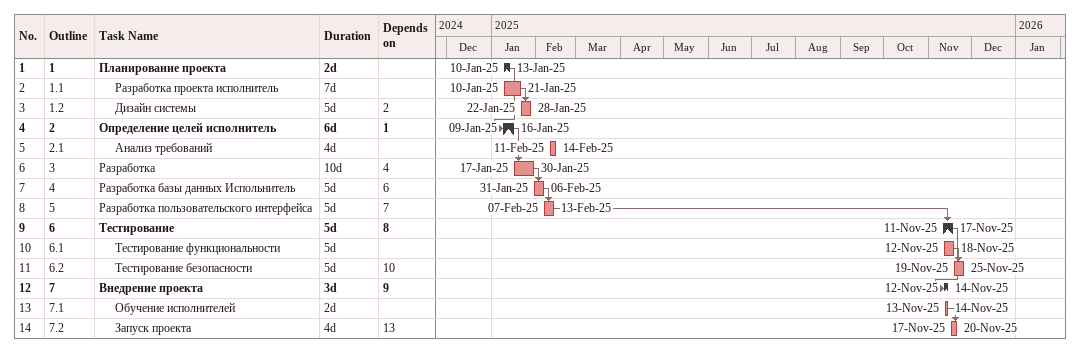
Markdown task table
| ID | WBS | Task | Duration | Start | Finish | Predecessors |
|---|---|---|---|---|---|---|
| 1 | 1 | **Планирование проекта** | 2d | 2025-01-10 | 2025-01-13 |  |
| 2 | 1.1 | Разработка проекта исполнитель | 7d | 2025-01-10 | 2025-01-21 |  |
| 3 | 1.2 | Дизайн системы | 5d | 2025-01-22 | 2025-01-28 | 2 |
| 4 | 2 | **Определение целей исполнитель** | 6d | 2025-01-09 | 2025-01-16 | 1 |
| 5 | 2.1 | Анализ требований | 4d | 2025-02-11 | 2025-02-14 |  |
| 6 | 3 | Разработка | 10d | 2025-01-17 | 2025-01-30 | 4 |
| 7 | 4 | Разработка базы данных Испольнитель | 5d | 2025-01-31 | 2025-02-06 | 6 |
| 8 | 5 | Разработка пользовательского интерфейса | 5d | 2025-02-07 | 2025-02-13 | 7 |
| 9 | 6 | **Тестирование** | 5d | 2025-11-11 | 2025-11-17 | 8 |
| 10 | 6.1 | Тестирование функциональности | 5d | 2025-11-12 | 2025-11-18 |  |
| 11 | 6.2 | Тестирование безопасности | 5d | 2025-11-19 | 2025-11-25 | 10 |
| 12 | 7 | **Внедрение проекта** | 3d | 2025-11-12 | 2025-11-14 | 9 |
| 13 | 7.1 | Обучение исполнителей | 2d | 2025-11-13 | 2025-11-14 |  |
| 14 | 7.2 | Запуск проекта | 4d | 2025-11-17 | 2025-11-20 | 13 |
